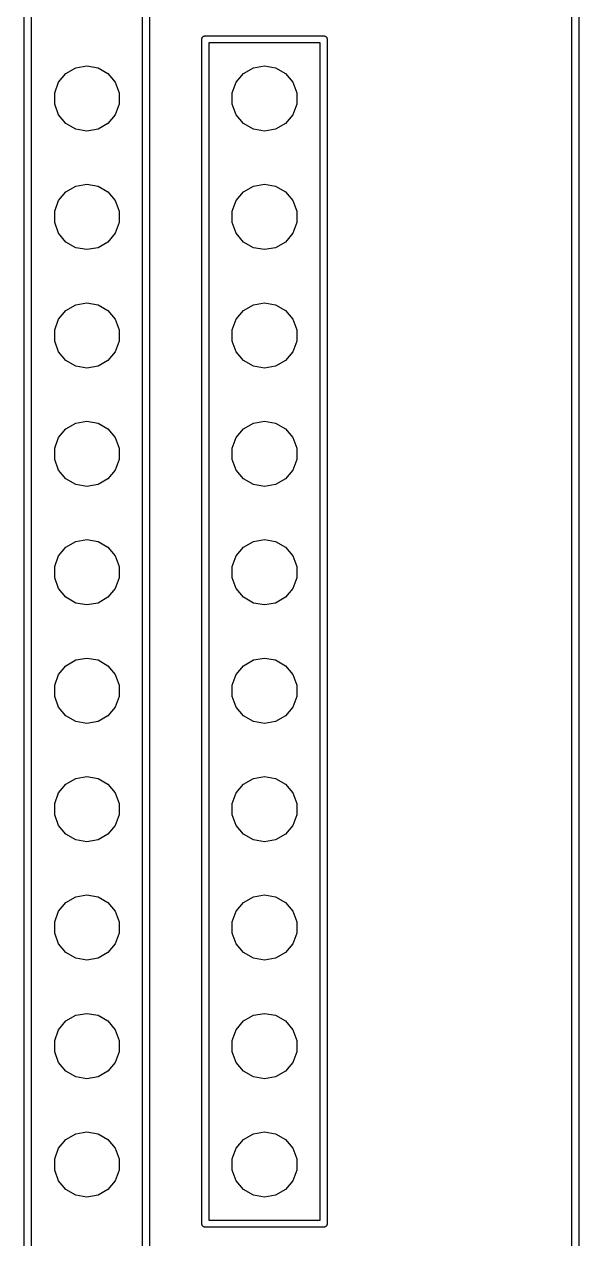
# Model space of a CAD drawing. Extents: x 25 to 346, y -457 to -16.
# Drawn here: x 333.62 to 345.51, y -371.8 to -345.75 of the extents above; entities that cross this region are included whole.
import ezdxf

# ---------------------------------------------------------------- set-up
doc = ezdxf.new("R2010")
doc.units = 0
doc.header["$MEASUREMENT"] = 0
doc.layers.add('BLACK', color=7, linetype='CONTINUOUS')

msp = doc.modelspace()

# ---------------------------------------------------------------- linework, layer by layer
at = {"layer": 'Black'}
for p, q in [((345.365, -456.49), (345.365, -16.585)), ((345.515, -16.51), (345.515, -456.565)), ((333.618, -379.02), (333.618, -320.675)), ((333.767, -320.75), (333.767, -381.635)), ((336.157, -384.1), (336.157, -320.75)), ((336.308, -320.675), (336.308, -384.175)), ((337.428, -346.075), (337.429, -346.069)), ((337.428, -371.475), (337.428, -346.075)), ((337.429, -346.062), (337.431, -346.056)), ((337.429, -346.069), (337.429, -346.062)), ((337.431, -346.056), (337.432, -346.049)), ((337.432, -346.049), (337.435, -346.044)), ((337.435, -346.044), (337.438, -346.037)), ((337.438, -346.037), (337.442, -346.032)), ((337.442, -346.032), (337.445, -346.027)), ((337.445, -346.027), (337.45, -346.023)), ((337.45, -346.023), (337.454, -346.018)), ((337.454, -346.018), (337.46, -346.014)), ((337.46, -346.014), (337.465, -346.01)), ((337.465, -346.01), (337.471, -346.008)), ((337.471, -346.008), (337.477, -346.005)), ((337.477, -346.005), (337.483, -346.003)), ((337.483, -346.003), (337.489, -346.001)), ((337.489, -346.001), (337.496, -346.001)), ((337.496, -346.001), (337.502, -346)), ((337.502, -346), (340.042, -346)), ((340.042, -346), (340.049, -346.001)), ((340.049, -346.001), (340.056, -346.001)), ((340.056, -346.001), (340.062, -346.003)), ((340.062, -346.003), (340.068, -346.005)), ((340.068, -346.005), (340.074, -346.008)), ((340.074, -346.008), (340.08, -346.01)), ((340.08, -346.01), (340.085, -346.014)), ((340.085, -346.014), (340.091, -346.018)), ((340.091, -346.018), (340.095, -346.023)), ((340.095, -346.023), (340.1, -346.027)), ((340.1, -346.027), (340.103, -346.032)), ((340.103, -346.032), (340.107, -346.037)), ((340.107, -346.037), (340.11, -346.044)), ((340.11, -346.044), (340.113, -346.049)), ((340.113, -346.049), (340.114, -346.056)), ((340.114, -346.056), (340.116, -346.062)), ((340.116, -346.062), (340.116, -346.069)), ((340.116, -346.069), (340.118, -346.075)), ((340.118, -346.075), (340.118, -371.475)), ((337.577, -346.15), (337.577, -371.4)), ((339.967, -346.15), (337.577, -346.15)), ((339.967, -371.4), (339.967, -346.15)), ((334.723, -346.686), (334.962, -346.644)), ((334.962, -346.644), (335.202, -346.686)), ((338.533, -346.686), (338.772, -346.644)), ((338.772, -346.644), (339.012, -346.686)), ((334.355, -346.994), (334.512, -346.808)), ((334.512, -346.808), (334.723, -346.686)), ((335.202, -346.686), (335.413, -346.808)), ((335.413, -346.808), (335.57, -346.994)), ((338.165, -346.994), (338.322, -346.808)), ((338.322, -346.808), (338.533, -346.686)), ((339.012, -346.686), (339.223, -346.808)), ((339.223, -346.808), (339.38, -346.994)), ((334.272, -347.223), (334.355, -346.994)), ((335.57, -346.994), (335.653, -347.223)), ((338.082, -347.223), (338.165, -346.994)), ((339.38, -346.994), (339.463, -347.223)), ((334.272, -347.467), (334.272, -347.223)), ((335.653, -347.223), (335.653, -347.467)), ((338.082, -347.467), (338.082, -347.223)), ((339.463, -347.223), (339.463, -347.467)), ((334.355, -347.696), (334.272, -347.467)), ((335.653, -347.467), (335.57, -347.696)), ((338.165, -347.696), (338.082, -347.467)), ((339.463, -347.467), (339.38, -347.696)), ((334.512, -347.882), (334.355, -347.696)), ((334.723, -348.004), (334.512, -347.882)), ((335.413, -347.882), (335.202, -348.004)), ((335.57, -347.696), (335.413, -347.882)), ((338.322, -347.882), (338.165, -347.696)), ((338.533, -348.004), (338.322, -347.882)), ((339.223, -347.882), (339.012, -348.004)), ((339.38, -347.696), (339.223, -347.882)), ((334.962, -348.046), (334.723, -348.004)), ((335.202, -348.004), (334.962, -348.046)), ((338.772, -348.046), (338.533, -348.004)), ((339.012, -348.004), (338.772, -348.046)), ((334.512, -349.348), (334.723, -349.226)), ((334.723, -349.226), (334.962, -349.184)), ((334.962, -349.184), (335.202, -349.226)), ((335.202, -349.226), (335.413, -349.348)), ((338.322, -349.348), (338.533, -349.226)), ((338.533, -349.226), (338.772, -349.184)), ((338.772, -349.184), (339.012, -349.226)), ((339.012, -349.226), (339.223, -349.348)), ((334.355, -349.534), (334.512, -349.348)), ((335.413, -349.348), (335.57, -349.534)), ((338.165, -349.534), (338.322, -349.348)), ((339.223, -349.348), (339.38, -349.534)), ((334.272, -349.763), (334.355, -349.534)), ((334.272, -350.007), (334.272, -349.763)), ((335.57, -349.534), (335.653, -349.763)), ((335.653, -349.763), (335.653, -350.007)), ((338.082, -349.763), (338.165, -349.534)), ((338.082, -350.007), (338.082, -349.763)), ((339.38, -349.534), (339.463, -349.763)), ((339.463, -349.763), (339.463, -350.007)), ((334.355, -350.236), (334.272, -350.007)), ((335.653, -350.007), (335.57, -350.236)), ((338.165, -350.236), (338.082, -350.007)), ((339.463, -350.007), (339.38, -350.236)), ((334.512, -350.422), (334.355, -350.236)), ((335.57, -350.236), (335.413, -350.422)), ((338.322, -350.422), (338.165, -350.236)), ((339.38, -350.236), (339.223, -350.422)), ((334.723, -350.544), (334.512, -350.422)), ((334.962, -350.586), (334.723, -350.544)), ((335.202, -350.544), (334.962, -350.586)), ((335.413, -350.422), (335.202, -350.544)), ((338.533, -350.544), (338.322, -350.422)), ((338.772, -350.586), (338.533, -350.544)), ((339.012, -350.544), (338.772, -350.586)), ((339.223, -350.422), (339.012, -350.544)), ((334.512, -351.888), (334.723, -351.766)), ((334.723, -351.766), (334.962, -351.724)), ((334.962, -351.724), (335.202, -351.766)), ((335.202, -351.766), (335.413, -351.888)), ((338.322, -351.888), (338.533, -351.766)), ((338.533, -351.766), (338.772, -351.724)), ((338.772, -351.724), (339.012, -351.766)), ((339.012, -351.766), (339.223, -351.888)), ((334.272, -352.303), (334.355, -352.074)), ((334.355, -352.074), (334.512, -351.888)), ((335.413, -351.888), (335.57, -352.074)), ((335.57, -352.074), (335.653, -352.303)), ((338.082, -352.303), (338.165, -352.074)), ((338.165, -352.074), (338.322, -351.888)), ((339.223, -351.888), (339.38, -352.074)), ((339.38, -352.074), (339.463, -352.303)), ((334.272, -352.547), (334.272, -352.303)), ((335.653, -352.303), (335.653, -352.547)), ((338.082, -352.547), (338.082, -352.303)), ((339.463, -352.303), (339.463, -352.547)), ((334.355, -352.776), (334.272, -352.547)), ((335.653, -352.547), (335.57, -352.776)), ((338.165, -352.776), (338.082, -352.547)), ((339.463, -352.547), (339.38, -352.776)), ((334.512, -352.962), (334.355, -352.776)), ((335.57, -352.776), (335.413, -352.962)), ((338.322, -352.962), (338.165, -352.776)), ((339.38, -352.776), (339.223, -352.962)), ((334.723, -353.084), (334.512, -352.962)), ((334.962, -353.126), (334.723, -353.084)), ((335.202, -353.084), (334.962, -353.126)), ((335.413, -352.962), (335.202, -353.084)), ((338.533, -353.084), (338.322, -352.962)), ((338.772, -353.126), (338.533, -353.084)), ((339.012, -353.084), (338.772, -353.126)), ((339.223, -352.962), (339.012, -353.084)), ((334.355, -354.614), (334.512, -354.428)), ((334.512, -354.428), (334.723, -354.306)), ((334.723, -354.306), (334.962, -354.264)), ((334.962, -354.264), (335.202, -354.306)), ((335.202, -354.306), (335.413, -354.428)), ((335.413, -354.428), (335.57, -354.614)), ((338.165, -354.614), (338.322, -354.428)), ((338.322, -354.428), (338.533, -354.306)), ((338.533, -354.306), (338.772, -354.264)), ((338.772, -354.264), (339.012, -354.306)), ((339.012, -354.306), (339.223, -354.428)), ((339.223, -354.428), (339.38, -354.614)), ((334.272, -354.843), (334.355, -354.614)), ((335.57, -354.614), (335.653, -354.843)), ((338.082, -354.843), (338.165, -354.614)), ((339.38, -354.614), (339.463, -354.843)), ((334.272, -355.087), (334.272, -354.843)), ((335.653, -354.843), (335.653, -355.087)), ((338.082, -355.087), (338.082, -354.843)), ((339.463, -354.843), (339.463, -355.087)), ((334.355, -355.316), (334.272, -355.087)), ((335.653, -355.087), (335.57, -355.316)), ((338.165, -355.316), (338.082, -355.087)), ((339.463, -355.087), (339.38, -355.316)), ((334.512, -355.502), (334.355, -355.316)), ((335.57, -355.316), (335.413, -355.502)), ((338.322, -355.502), (338.165, -355.316)), ((339.38, -355.316), (339.223, -355.502)), ((334.723, -355.624), (334.512, -355.502)), ((334.962, -355.666), (334.723, -355.624)), ((335.202, -355.624), (334.962, -355.666)), ((335.413, -355.502), (335.202, -355.624)), ((338.533, -355.624), (338.322, -355.502)), ((338.772, -355.666), (338.533, -355.624)), ((339.012, -355.624), (338.772, -355.666)), ((339.223, -355.502), (339.012, -355.624)), ((334.355, -357.154), (334.512, -356.968)), ((334.512, -356.968), (334.723, -356.846)), ((334.723, -356.846), (334.962, -356.804)), ((334.962, -356.804), (335.202, -356.846)), ((335.202, -356.846), (335.413, -356.968)), ((335.413, -356.968), (335.57, -357.154)), ((338.165, -357.154), (338.322, -356.968)), ((338.322, -356.968), (338.533, -356.846)), ((338.533, -356.846), (338.772, -356.804)), ((338.772, -356.804), (339.012, -356.846)), ((339.012, -356.846), (339.223, -356.968)), ((339.223, -356.968), (339.38, -357.154)), ((334.272, -357.383), (334.355, -357.154)), ((335.57, -357.154), (335.653, -357.383)), ((338.082, -357.383), (338.165, -357.154)), ((339.38, -357.154), (339.463, -357.383)), ((334.272, -357.627), (334.272, -357.383)), ((335.653, -357.383), (335.653, -357.627)), ((338.082, -357.627), (338.082, -357.383)), ((339.463, -357.383), (339.463, -357.627)), ((334.355, -357.856), (334.272, -357.627)), ((335.653, -357.627), (335.57, -357.856)), ((338.165, -357.856), (338.082, -357.627)), ((339.463, -357.627), (339.38, -357.856)), ((334.512, -358.042), (334.355, -357.856)), ((334.723, -358.164), (334.512, -358.042)), ((335.413, -358.042), (335.202, -358.164)), ((335.57, -357.856), (335.413, -358.042)), ((338.322, -358.042), (338.165, -357.856)), ((338.533, -358.164), (338.322, -358.042)), ((339.223, -358.042), (339.012, -358.164)), ((339.38, -357.856), (339.223, -358.042)), ((334.962, -358.206), (334.723, -358.164)), ((335.202, -358.164), (334.962, -358.206)), ((338.772, -358.206), (338.533, -358.164)), ((339.012, -358.164), (338.772, -358.206)), ((334.512, -359.508), (334.723, -359.386)), ((334.723, -359.386), (334.962, -359.344)), ((334.962, -359.344), (335.202, -359.386)), ((335.202, -359.386), (335.413, -359.508)), ((338.322, -359.508), (338.533, -359.386)), ((338.533, -359.386), (338.772, -359.344)), ((338.772, -359.344), (339.012, -359.386)), ((339.012, -359.386), (339.223, -359.508)), ((334.355, -359.694), (334.512, -359.508)), ((335.413, -359.508), (335.57, -359.694)), ((338.165, -359.694), (338.322, -359.508)), ((339.223, -359.508), (339.38, -359.694)), ((334.272, -359.923), (334.355, -359.694)), ((334.272, -360.167), (334.272, -359.923)), ((335.57, -359.694), (335.653, -359.923)), ((335.653, -359.923), (335.653, -360.167)), ((338.082, -359.923), (338.165, -359.694)), ((338.082, -360.167), (338.082, -359.923)), ((339.38, -359.694), (339.463, -359.923)), ((339.463, -359.923), (339.463, -360.167)), ((334.355, -360.396), (334.272, -360.167)), ((335.653, -360.167), (335.57, -360.396)), ((338.165, -360.396), (338.082, -360.167)), ((339.463, -360.167), (339.38, -360.396)), ((334.512, -360.582), (334.355, -360.396)), ((335.57, -360.396), (335.413, -360.582)), ((338.322, -360.582), (338.165, -360.396)), ((339.38, -360.396), (339.223, -360.582)), ((334.723, -360.704), (334.512, -360.582)), ((334.962, -360.746), (334.723, -360.704)), ((335.202, -360.704), (334.962, -360.746)), ((335.413, -360.582), (335.202, -360.704)), ((338.533, -360.704), (338.322, -360.582)), ((338.772, -360.746), (338.533, -360.704)), ((339.012, -360.704), (338.772, -360.746)), ((339.223, -360.582), (339.012, -360.704)), ((334.512, -362.048), (334.723, -361.926)), ((334.723, -361.926), (334.962, -361.884)), ((334.962, -361.884), (335.202, -361.926)), ((335.202, -361.926), (335.413, -362.048)), ((338.322, -362.048), (338.533, -361.926)), ((338.533, -361.926), (338.772, -361.884)), ((338.772, -361.884), (339.012, -361.926)), ((339.012, -361.926), (339.223, -362.048)), ((334.272, -362.463), (334.355, -362.234)), ((334.355, -362.234), (334.512, -362.048)), ((335.413, -362.048), (335.57, -362.234)), ((335.57, -362.234), (335.653, -362.463)), ((338.082, -362.463), (338.165, -362.234)), ((338.165, -362.234), (338.322, -362.048)), ((339.223, -362.048), (339.38, -362.234)), ((339.38, -362.234), (339.463, -362.463)), ((334.272, -362.707), (334.272, -362.463)), ((335.653, -362.463), (335.653, -362.707)), ((338.082, -362.707), (338.082, -362.463)), ((339.463, -362.463), (339.463, -362.707)), ((334.355, -362.936), (334.272, -362.707)), ((335.653, -362.707), (335.57, -362.936)), ((338.165, -362.936), (338.082, -362.707)), ((339.463, -362.707), (339.38, -362.936)), ((334.512, -363.122), (334.355, -362.936)), ((335.57, -362.936), (335.413, -363.122)), ((338.322, -363.122), (338.165, -362.936)), ((339.38, -362.936), (339.223, -363.122)), ((334.723, -363.244), (334.512, -363.122)), ((334.962, -363.286), (334.723, -363.244)), ((335.202, -363.244), (334.962, -363.286)), ((335.413, -363.122), (335.202, -363.244)), ((338.533, -363.244), (338.322, -363.122)), ((338.772, -363.286), (338.533, -363.244)), ((339.012, -363.244), (338.772, -363.286)), ((339.223, -363.122), (339.012, -363.244)), ((334.355, -364.774), (334.512, -364.588)), ((334.512, -364.588), (334.723, -364.466)), ((334.723, -364.466), (334.962, -364.424)), ((334.962, -364.424), (335.202, -364.466)), ((335.202, -364.466), (335.413, -364.588)), ((335.413, -364.588), (335.57, -364.774)), ((338.165, -364.774), (338.322, -364.588)), ((338.322, -364.588), (338.533, -364.466)), ((338.533, -364.466), (338.772, -364.424)), ((338.772, -364.424), (339.012, -364.466)), ((339.012, -364.466), (339.223, -364.588)), ((339.223, -364.588), (339.38, -364.774)), ((334.272, -365.003), (334.355, -364.774)), ((335.57, -364.774), (335.653, -365.003)), ((338.082, -365.003), (338.165, -364.774)), ((339.38, -364.774), (339.463, -365.003)), ((334.272, -365.247), (334.272, -365.003)), ((335.653, -365.003), (335.653, -365.247)), ((338.082, -365.247), (338.082, -365.003)), ((339.463, -365.003), (339.463, -365.247)), ((334.355, -365.476), (334.272, -365.247)), ((335.653, -365.247), (335.57, -365.476)), ((338.165, -365.476), (338.082, -365.247)), ((339.463, -365.247), (339.38, -365.476)), ((334.512, -365.662), (334.355, -365.476)), ((335.57, -365.476), (335.413, -365.662)), ((338.322, -365.662), (338.165, -365.476)), ((339.38, -365.476), (339.223, -365.662)), ((334.723, -365.784), (334.512, -365.662)), ((334.962, -365.826), (334.723, -365.784)), ((335.202, -365.784), (334.962, -365.826)), ((335.413, -365.662), (335.202, -365.784)), ((338.533, -365.784), (338.322, -365.662)), ((338.772, -365.826), (338.533, -365.784)), ((339.012, -365.784), (338.772, -365.826)), ((339.223, -365.662), (339.012, -365.784)), ((334.355, -367.314), (334.512, -367.128)), ((334.512, -367.128), (334.723, -367.006)), ((334.723, -367.006), (334.962, -366.964)), ((334.962, -366.964), (335.202, -367.006)), ((335.202, -367.006), (335.413, -367.128)), ((335.413, -367.128), (335.57, -367.314)), ((338.165, -367.314), (338.322, -367.128)), ((338.322, -367.128), (338.533, -367.006)), ((338.533, -367.006), (338.772, -366.964)), ((338.772, -366.964), (339.012, -367.006)), ((339.012, -367.006), (339.223, -367.128)), ((339.223, -367.128), (339.38, -367.314)), ((334.272, -367.543), (334.355, -367.314)), ((335.57, -367.314), (335.653, -367.543)), ((338.082, -367.543), (338.165, -367.314)), ((339.38, -367.314), (339.463, -367.543)), ((334.272, -367.787), (334.272, -367.543)), ((335.653, -367.543), (335.653, -367.787)), ((338.082, -367.787), (338.082, -367.543)), ((339.463, -367.543), (339.463, -367.787)), ((334.355, -368.016), (334.272, -367.787)), ((335.653, -367.787), (335.57, -368.016)), ((338.165, -368.016), (338.082, -367.787)), ((339.463, -367.787), (339.38, -368.016)), ((334.512, -368.202), (334.355, -368.016)), ((334.723, -368.324), (334.512, -368.202)), ((335.413, -368.202), (335.202, -368.324)), ((335.57, -368.016), (335.413, -368.202)), ((338.322, -368.202), (338.165, -368.016)), ((338.533, -368.324), (338.322, -368.202)), ((339.223, -368.202), (339.012, -368.324)), ((339.38, -368.016), (339.223, -368.202)), ((334.962, -368.366), (334.723, -368.324)), ((335.202, -368.324), (334.962, -368.366)), ((338.772, -368.366), (338.533, -368.324)), ((339.012, -368.324), (338.772, -368.366)), ((334.512, -369.668), (334.723, -369.546)), ((334.723, -369.546), (334.962, -369.504)), ((334.962, -369.504), (335.202, -369.546)), ((335.202, -369.546), (335.413, -369.668)), ((338.322, -369.668), (338.533, -369.546)), ((338.533, -369.546), (338.772, -369.504)), ((338.772, -369.504), (339.012, -369.546)), ((339.012, -369.546), (339.223, -369.668)), ((334.355, -369.854), (334.512, -369.668)), ((335.413, -369.668), (335.57, -369.854)), ((338.165, -369.854), (338.322, -369.668)), ((339.223, -369.668), (339.38, -369.854)), ((334.272, -370.083), (334.355, -369.854)), ((334.272, -370.327), (334.272, -370.083)), ((335.57, -369.854), (335.653, -370.083)), ((335.653, -370.083), (335.653, -370.327)), ((338.082, -370.083), (338.165, -369.854)), ((338.082, -370.327), (338.082, -370.083)), ((339.38, -369.854), (339.463, -370.083)), ((339.463, -370.083), (339.463, -370.327)), ((334.355, -370.556), (334.272, -370.327)), ((335.653, -370.327), (335.57, -370.556)), ((338.165, -370.556), (338.082, -370.327)), ((339.463, -370.327), (339.38, -370.556)), ((334.512, -370.742), (334.355, -370.556)), ((335.57, -370.556), (335.413, -370.742)), ((338.322, -370.742), (338.165, -370.556)), ((339.38, -370.556), (339.223, -370.742)), ((334.723, -370.864), (334.512, -370.742)), ((334.962, -370.906), (334.723, -370.864)), ((335.202, -370.864), (334.962, -370.906)), ((335.413, -370.742), (335.202, -370.864)), ((338.533, -370.864), (338.322, -370.742)), ((338.772, -370.906), (338.533, -370.864)), ((339.012, -370.864), (338.772, -370.906)), ((339.223, -370.742), (339.012, -370.864)), ((337.429, -371.481), (337.428, -371.475)), ((337.429, -371.488), (337.429, -371.481)), ((337.431, -371.494), (337.429, -371.488)), ((337.432, -371.501), (337.431, -371.494)), ((337.435, -371.506), (337.432, -371.501)), ((337.438, -371.512), (337.435, -371.506)), ((337.442, -371.518), (337.438, -371.512)), ((337.445, -371.523), (337.442, -371.518)), ((337.45, -371.527), (337.445, -371.523)), ((337.454, -371.532), (337.45, -371.527)), ((337.46, -371.536), (337.454, -371.532)), ((337.465, -371.54), (337.46, -371.536)), ((337.471, -371.542), (337.465, -371.54)), ((337.477, -371.545), (337.471, -371.542)), ((337.483, -371.547), (337.477, -371.545)), ((337.489, -371.549), (337.483, -371.547)), ((337.496, -371.549), (337.489, -371.549)), ((337.502, -371.55), (337.496, -371.549)), ((340.042, -371.55), (337.502, -371.55)), ((337.577, -371.4), (339.967, -371.4)), ((340.049, -371.549), (340.042, -371.55)), ((340.056, -371.549), (340.049, -371.549)), ((340.062, -371.547), (340.056, -371.549)), ((340.068, -371.545), (340.062, -371.547)), ((340.074, -371.542), (340.068, -371.545)), ((340.08, -371.54), (340.074, -371.542)), ((340.085, -371.536), (340.08, -371.54)), ((340.091, -371.532), (340.085, -371.536)), ((340.095, -371.527), (340.091, -371.532)), ((340.1, -371.523), (340.095, -371.527)), ((340.103, -371.518), (340.1, -371.523)), ((340.107, -371.512), (340.103, -371.518)), ((340.11, -371.506), (340.107, -371.512)), ((340.113, -371.501), (340.11, -371.506)), ((340.114, -371.494), (340.113, -371.501)), ((340.116, -371.488), (340.114, -371.494)), ((340.118, -371.475), (340.116, -371.481)), ((340.116, -371.481), (340.116, -371.488))]:
    msp.add_line(p, q, dxfattribs=at)

doc.saveas('drawing.dxf')
